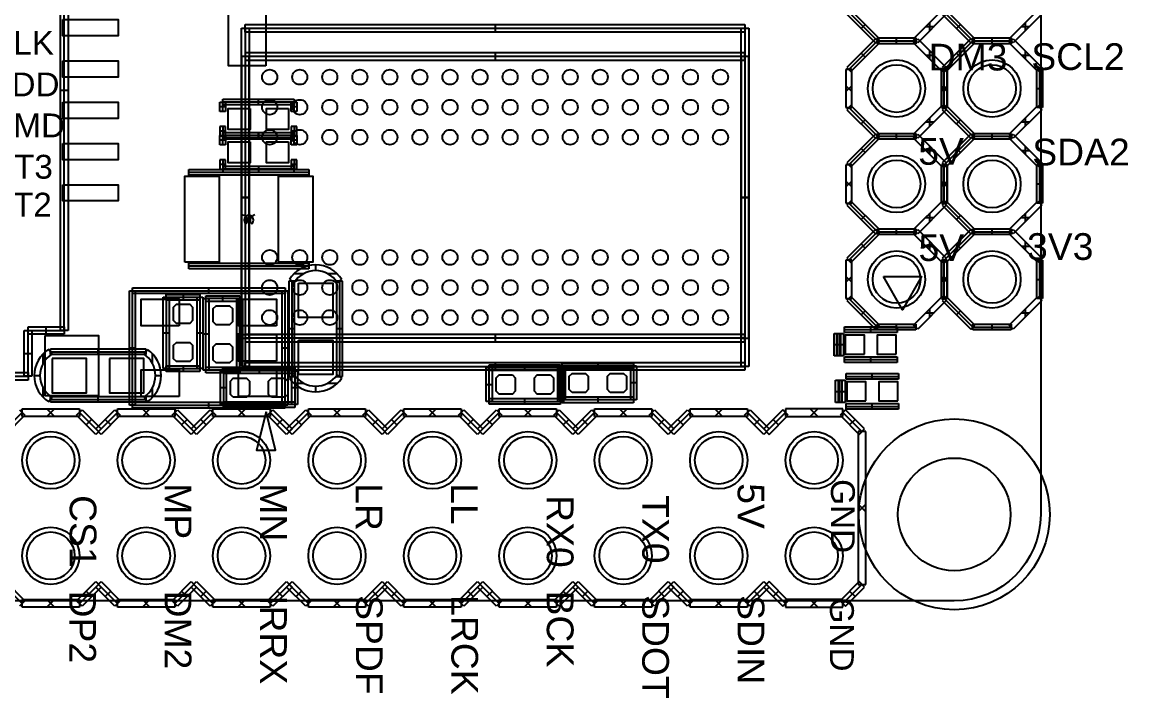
# Model space of a CAD drawing. Header units: millimetres. Extents: x -2.4 to 42.3, y -2.6 to 40.2.
# Drawn here: x 12.89 to 42.32, y -2.58 to 15.4 of the extents above; entities that cross this region are included whole.
import ezdxf

# ---------------------------------------------------------------- set-up
doc = ezdxf.new("R2010")
doc.units = ezdxf.units.MM
doc.header["$MEASUREMENT"] = 0
for name, color, linetype in [('BOT', 3, 'Continuous'), ('SILK-BOT', 6, 'Continuous'), ('SILK-TOP', 7, 'Continuous'), ('TOP', 255, 'Continuous')]:
    doc.layers.add(name, color=color, linetype=linetype)

msp = doc.modelspace()

# ---------------------------------------------------------------- linework, layer by layer
at = {"layer": 'BOT'}
for points in [[(17.425, 7.461), (17.349, 7.385), (16.994, 7.385), (16.917, 7.461), (16.917, 7.816), (16.994, 7.893), (17.349, 7.893), (17.425, 7.816), (17.425, 7.461)], [(17.976, 7.779), (18.052, 7.855), (18.407, 7.855), (18.484, 7.779), (18.484, 7.424), (18.407, 7.347), (18.052, 7.347), (17.976, 7.424), (17.976, 7.779)], [(35.307, 6.565), (35.307, 7.073), (34.799, 7.073), (34.799, 6.565), (35.307, 6.565)], [(36.157, 6.565), (36.157, 7.073), (35.649, 7.073), (35.649, 6.565), (36.157, 6.565)], [(17.425, 6.445), (17.349, 6.369), (16.994, 6.369), (16.917, 6.445), (16.917, 6.8), (16.994, 6.877), (17.349, 6.877), (17.425, 6.8), (17.425, 6.445)], [(17.976, 6.763), (18.052, 6.839), (18.407, 6.839), (18.484, 6.763), (18.484, 6.408), (18.407, 6.331), (18.052, 6.331), (17.976, 6.408), (17.976, 6.763)], [(13.691, 6.452), (13.691, 5.537), (14.605, 5.537), (14.605, 6.452), (13.691, 6.452)], [(15.215, 6.452), (15.215, 5.537), (16.129, 5.537), (16.129, 6.452), (15.215, 6.452)], [(18.51, 5.419), (18.434, 5.495), (18.434, 5.85), (18.51, 5.927), (18.865, 5.927), (18.942, 5.85), (18.942, 5.495), (18.865, 5.419), (18.51, 5.419)], [(19.526, 5.419), (19.45, 5.495), (19.45, 5.85), (19.526, 5.927), (19.881, 5.927), (19.958, 5.85), (19.958, 5.495), (19.881, 5.419), (19.526, 5.419)], [(25.94, 6.011), (26.016, 5.935), (26.016, 5.58), (25.94, 5.503), (25.585, 5.503), (25.508, 5.58), (25.508, 5.935), (25.585, 6.011), (25.94, 6.011)], [(26.956, 6.011), (27.032, 5.935), (27.032, 5.58), (26.956, 5.503), (26.601, 5.503), (26.524, 5.58), (26.524, 5.935), (26.601, 6.011), (26.956, 6.011)], [(27.527, 5.546), (27.451, 5.622), (27.451, 5.977), (27.527, 6.054), (27.882, 6.054), (27.959, 5.977), (27.959, 5.622), (27.882, 5.546), (27.527, 5.546)], [(28.543, 5.546), (28.467, 5.622), (28.467, 5.977), (28.543, 6.054), (28.898, 6.054), (28.975, 5.977), (28.975, 5.622), (28.898, 5.546), (28.543, 5.546)], [(35.348, 5.32), (35.348, 5.828), (34.84, 5.828), (34.84, 5.32), (35.348, 5.32)], [(36.197, 5.32), (36.197, 5.828), (35.689, 5.828), (35.689, 5.32), (36.197, 5.32)]]:
    msp.add_lwpolyline(points, dxfattribs=at)
for centre, radius in [((19.478, 13.939), 0.2), ((20.278, 13.939), 0.2), ((21.078, 13.939), 0.2), ((21.878, 13.939), 0.2), ((22.678, 13.939), 0.2), ((23.478, 13.939), 0.2), ((24.278, 13.939), 0.2), ((25.078, 13.939), 0.2), ((25.878, 13.939), 0.2), ((26.678, 13.939), 0.2), ((27.478, 13.939), 0.2), ((28.278, 13.939), 0.2), ((29.078, 13.939), 0.2), ((29.878, 13.939), 0.2), ((30.678, 13.939), 0.2), ((31.478, 13.939), 0.2), ((36.165, 13.635), 0.762), ((38.705, 13.635), 0.762), ((19.478, 13.139), 0.2), ((20.278, 13.139), 0.2), ((21.078, 13.139), 0.2), ((21.878, 13.139), 0.2), ((22.678, 13.139), 0.2), ((23.478, 13.139), 0.2), ((24.278, 13.139), 0.2), ((25.078, 13.139), 0.2), ((25.878, 13.139), 0.2), ((26.678, 13.139), 0.2), ((27.478, 13.139), 0.2), ((28.278, 13.139), 0.2), ((29.078, 13.139), 0.2), ((29.878, 13.139), 0.2), ((30.678, 13.139), 0.2), ((31.478, 13.139), 0.2), ((19.478, 12.339), 0.2), ((20.278, 12.339), 0.2), ((21.078, 12.339), 0.2), ((21.878, 12.339), 0.2), ((22.678, 12.339), 0.2), ((23.478, 12.339), 0.2), ((24.278, 12.339), 0.2), ((25.078, 12.339), 0.2), ((25.878, 12.339), 0.2), ((26.678, 12.339), 0.2), ((27.478, 12.339), 0.2), ((28.278, 12.339), 0.2), ((29.078, 12.339), 0.2), ((29.878, 12.339), 0.2), ((30.678, 12.339), 0.2), ((31.478, 12.339), 0.2), ((36.165, 11.095), 0.762), ((38.705, 11.095), 0.762), ((19.478, 9.139), 0.2), ((20.278, 9.139), 0.2), ((21.078, 9.139), 0.2), ((21.878, 9.139), 0.2), ((22.678, 9.139), 0.2), ((23.478, 9.139), 0.2), ((24.278, 9.139), 0.2), ((25.078, 9.139), 0.2), ((25.878, 9.139), 0.2), ((26.678, 9.139), 0.2), ((27.478, 9.139), 0.2), ((28.278, 9.139), 0.2), ((29.078, 9.139), 0.2), ((29.878, 9.139), 0.2), ((30.678, 9.139), 0.2), ((31.478, 9.139), 0.2), ((36.165, 8.555), 0.762), ((38.705, 8.555), 0.762), ((19.478, 8.339), 0.2), ((20.278, 8.339), 0.2), ((21.078, 8.339), 0.2), ((21.878, 8.339), 0.2), ((22.678, 8.339), 0.2), ((23.478, 8.339), 0.2), ((24.278, 8.339), 0.2), ((25.078, 8.339), 0.2), ((25.878, 8.339), 0.2), ((26.678, 8.339), 0.2), ((27.478, 8.339), 0.2), ((28.278, 8.339), 0.2), ((29.078, 8.339), 0.2), ((29.878, 8.339), 0.2), ((30.678, 8.339), 0.2), ((31.478, 8.339), 0.2), ((19.478, 7.539), 0.2), ((20.278, 7.539), 0.2), ((21.078, 7.539), 0.2), ((21.878, 7.539), 0.2), ((22.678, 7.539), 0.2), ((23.478, 7.539), 0.2), ((24.278, 7.539), 0.2), ((25.078, 7.539), 0.2), ((25.878, 7.539), 0.2), ((26.678, 7.539), 0.2), ((27.478, 7.539), 0.2), ((28.278, 7.539), 0.2), ((29.078, 7.539), 0.2), ((29.878, 7.539), 0.2), ((30.678, 7.539), 0.2), ((31.478, 7.539), 0.2), ((37.7, 2.3), 2.54), ((13.65, 3.74), 0.762), ((16.19, 3.74), 0.762), ((18.73, 3.74), 0.762), ((21.27, 3.74), 0.762), ((23.81, 3.74), 0.762), ((26.35, 3.74), 0.762), ((28.89, 3.74), 0.762), ((31.43, 3.74), 0.762), ((33.97, 3.74), 0.762), ((37.7, 2.3), 1.5), ((13.65, 1.2), 0.762), ((16.19, 1.2), 0.762), ((18.73, 1.2), 0.762), ((21.27, 1.2), 0.762), ((23.81, 1.2), 0.762), ((26.35, 1.2), 0.762), ((28.89, 1.2), 0.762), ((31.43, 1.2), 0.762), ((33.97, 1.2), 0.762)]:
    msp.add_circle(centre, radius, dxfattribs=at)
at = {"layer": 'SILK-BOT'}
for p, q in [((18.828, 15.339), (32.128, 15.339)), ((18.828, 15.139), (18.828, 15.339)), ((25.478, 15.339), (25.478, 15.139)), ((32.128, 15.339), (32.128, 15.139)), ((18.728, 6.239), (18.728, 15.239)), ((18.728, 15.239), (18.928, 15.239)), ((18.828, 15.239), (32.128, 15.239)), ((18.828, 15.239), (18.828, 6.239)), ((32.128, 15.139), (18.828, 15.139)), ((18.928, 15.239), (18.928, 6.239)), ((32.028, 15.239), (32.228, 15.239)), ((32.028, 6.239), (32.028, 15.239)), ((32.128, 15.239), (32.128, 6.239)), ((32.228, 15.239), (32.228, 6.239)), ((18.728, 14.489), (18.728, 6.989)), ((18.928, 14.489), (18.728, 14.489)), ((32.128, 14.589), (18.828, 14.589)), ((18.828, 14.589), (18.828, 14.389)), ((32.128, 14.489), (18.828, 14.489)), ((18.828, 14.489), (18.828, 6.989)), ((18.928, 6.989), (18.928, 14.489)), ((25.478, 14.589), (25.478, 14.389)), ((32.028, 14.489), (32.028, 6.989)), ((32.228, 14.489), (32.028, 14.489)), ((32.128, 14.389), (32.128, 14.589)), ((32.128, 14.489), (32.128, 6.989)), ((32.228, 6.989), (32.228, 14.489)), ((18.828, 14.389), (32.128, 14.389)), ((18.728, 10.739), (18.928, 10.739)), ((18.928, 10.739), (18.728, 10.739)), ((32.028, 10.739), (32.228, 10.739)), ((32.228, 10.739), (32.028, 10.739)), ((16.645, 6.181), (16.645, 8.081)), ((16.645, 8.081), (16.798, 8.081)), ((16.721, 8.157), (17.621, 8.157)), ((16.721, 8.005), (16.721, 8.157)), ((16.721, 8.081), (17.621, 8.081)), ((16.721, 8.081), (16.721, 6.181)), ((17.621, 8.005), (16.721, 8.005)), ((16.798, 8.081), (16.798, 6.181)), ((17.171, 8.157), (17.171, 8.005)), ((17.545, 8.081), (17.698, 8.081)), ((17.545, 6.181), (17.545, 8.081)), ((17.621, 8.157), (17.621, 8.005)), ((17.621, 8.081), (17.621, 6.181)), ((17.698, 8.081), (17.698, 6.181)), ((17.703, 6.143), (17.703, 8.043)), ((17.703, 8.043), (17.856, 8.043)), ((17.78, 8.119), (18.68, 8.119)), ((17.78, 7.967), (17.78, 8.119)), ((17.78, 6.143), (17.78, 8.043)), ((18.68, 8.043), (17.78, 8.043)), ((18.68, 7.967), (17.78, 7.967)), ((17.856, 8.043), (17.856, 6.143)), ((18.23, 7.967), (18.23, 8.119)), ((18.603, 8.043), (18.756, 8.043)), ((18.603, 6.143), (18.603, 8.043)), ((18.68, 8.119), (18.68, 7.967)), ((18.68, 6.143), (18.68, 8.043)), ((18.756, 8.043), (18.756, 6.143)), ((16.645, 7.131), (16.798, 7.131)), ((17.545, 7.131), (17.698, 7.131)), ((17.856, 7.093), (17.703, 7.093)), ((18.756, 7.093), (18.603, 7.093)), ((18.828, 7.089), (18.828, 6.889)), ((32.128, 7.089), (18.828, 7.089)), ((25.478, 7.089), (25.478, 6.889)), ((32.128, 6.889), (32.128, 7.089)), ((34.502, 7.119), (34.655, 7.119)), ((34.502, 6.519), (34.502, 7.119)), ((34.578, 6.519), (34.578, 7.119)), ((34.602, 7.119), (34.754, 7.119)), ((34.602, 6.519), (34.602, 7.119)), ((34.655, 7.119), (34.655, 6.519)), ((34.678, 6.519), (34.678, 7.119)), ((34.754, 7.119), (34.754, 6.519)), ((34.778, 7.295), (36.178, 7.295)), ((34.778, 7.142), (34.778, 7.295)), ((34.778, 7.219), (36.178, 7.219)), ((36.178, 7.142), (34.778, 7.142)), ((35.478, 7.142), (35.478, 7.295)), ((36.178, 7.295), (36.178, 7.142)), ((18.728, 6.989), (18.928, 6.989)), ((32.128, 6.989), (18.828, 6.989)), ((18.828, 6.889), (32.128, 6.889)), ((32.028, 6.989), (32.228, 6.989)), ((34.502, 6.819), (34.655, 6.819)), ((34.602, 6.819), (34.754, 6.819)), ((13.444, 6.318), (13.444, 6.57)), ((13.6, 6.694), (13.68, 6.564)), ((13.64, 6.706), (16.18, 6.706)), ((13.64, 6.553), (13.64, 6.706)), ((13.64, 6.629), (16.18, 6.629)), ((16.18, 6.553), (13.64, 6.553)), ((14.91, 6.553), (14.91, 6.706)), ((16.136, 6.567), (16.223, 6.692)), ((16.18, 6.706), (16.18, 6.553)), ((16.361, 6.305), (16.361, 6.571)), ((34.655, 6.519), (34.502, 6.519)), ((34.754, 6.519), (34.602, 6.519)), ((34.778, 6.495), (36.178, 6.495)), ((34.778, 6.342), (34.778, 6.495)), ((35.478, 6.342), (35.478, 6.495)), ((36.178, 6.495), (36.178, 6.342)), ((16.721, 6.257), (17.621, 6.257)), ((16.721, 6.105), (16.721, 6.257)), ((17.171, 6.257), (17.171, 6.105)), ((17.621, 6.257), (17.621, 6.105)), ((17.78, 6.219), (18.68, 6.219)), ((17.78, 6.067), (17.78, 6.219)), ((18.23, 6.067), (18.23, 6.219)), ((18.246, 6.199), (20.146, 6.199)), ((18.246, 6.046), (18.246, 6.199)), ((18.68, 6.219), (18.68, 6.067)), ((18.928, 6.239), (18.728, 6.239)), ((18.828, 6.339), (32.128, 6.339)), ((18.828, 6.139), (18.828, 6.339)), ((18.828, 6.239), (32.128, 6.239)), ((19.196, 6.199), (19.196, 6.046)), ((20.146, 6.199), (20.146, 6.046)), ((25.244, 5.307), (25.244, 6.207)), ((25.244, 6.207), (25.396, 6.207)), ((25.32, 6.284), (27.22, 6.284)), ((25.32, 6.131), (25.32, 6.284)), ((25.32, 5.307), (25.32, 6.207)), ((25.32, 6.207), (27.22, 6.207)), ((25.396, 6.207), (25.396, 5.307)), ((25.478, 6.339), (25.478, 6.139)), ((26.27, 6.131), (26.27, 6.284)), ((27.144, 6.207), (27.296, 6.207)), ((27.144, 5.307), (27.144, 6.207)), ((27.187, 5.349), (27.187, 6.25)), ((27.187, 6.25), (27.339, 6.25)), ((27.22, 6.284), (27.22, 6.131)), ((27.22, 5.307), (27.22, 6.207)), ((27.263, 6.326), (29.163, 6.326)), ((27.263, 6.173), (27.263, 6.326)), ((27.263, 6.25), (27.263, 5.349)), ((29.163, 6.25), (27.263, 6.25)), ((27.296, 6.207), (27.296, 5.307)), ((27.339, 6.25), (27.339, 5.349)), ((28.213, 6.326), (28.213, 6.173)), ((29.087, 6.25), (29.239, 6.25)), ((29.087, 5.349), (29.087, 6.25)), ((29.163, 6.326), (29.163, 6.173)), ((29.163, 6.25), (29.163, 5.349)), ((29.239, 6.25), (29.239, 5.349)), ((32.228, 6.239), (32.028, 6.239)), ((32.128, 6.339), (32.128, 6.139)), ((34.778, 6.419), (36.178, 6.419)), ((36.178, 6.342), (34.778, 6.342)), ((13.208, 5.994), (13.361, 5.994)), ((16.434, 5.994), (16.587, 5.994)), ((16.798, 6.181), (16.645, 6.181)), ((16.721, 6.181), (17.621, 6.181)), ((17.621, 6.105), (16.721, 6.105)), ((17.698, 6.181), (17.545, 6.181)), ((17.856, 6.143), (17.703, 6.143)), ((18.68, 6.143), (17.78, 6.143)), ((18.68, 6.067), (17.78, 6.067)), ((18.17, 5.222), (18.17, 6.123)), ((18.17, 6.123), (18.322, 6.123)), ((18.246, 6.123), (18.246, 5.222)), ((20.146, 6.123), (18.246, 6.123)), ((20.146, 6.046), (18.246, 6.046)), ((18.322, 6.123), (18.322, 5.222)), ((18.756, 6.143), (18.603, 6.143)), ((32.128, 6.139), (18.828, 6.139)), ((20.07, 6.123), (20.222, 6.123)), ((20.07, 5.222), (20.07, 6.123)), ((20.146, 6.123), (20.146, 5.222)), ((20.222, 6.123), (20.222, 5.222)), ((27.22, 6.131), (25.32, 6.131)), ((29.163, 6.173), (27.263, 6.173)), ((34.819, 6.05), (36.219, 6.05)), ((34.819, 5.898), (34.819, 6.05)), ((34.819, 5.974), (36.219, 5.974)), ((36.219, 5.898), (34.819, 5.898)), ((35.519, 5.898), (35.519, 6.05)), ((36.219, 6.05), (36.219, 5.898)), ((13.444, 5.419), (13.444, 5.671)), ((16.361, 5.418), (16.361, 5.684)), ((18.322, 5.673), (18.17, 5.673)), ((20.222, 5.673), (20.07, 5.673)), ((25.244, 5.757), (25.396, 5.757)), ((27.144, 5.757), (27.296, 5.757)), ((27.339, 5.8), (27.187, 5.8)), ((29.239, 5.8), (29.087, 5.8)), ((34.543, 5.874), (34.695, 5.874)), ((34.543, 5.274), (34.543, 5.874)), ((34.619, 5.274), (34.619, 5.874)), ((34.642, 5.874), (34.795, 5.874)), ((34.642, 5.274), (34.642, 5.874)), ((34.695, 5.874), (34.695, 5.274)), ((34.718, 5.274), (34.718, 5.874)), ((34.795, 5.874), (34.795, 5.274)), ((13.68, 5.424), (13.6, 5.294)), ((13.64, 5.436), (16.18, 5.436)), ((13.64, 5.283), (13.64, 5.436)), ((13.64, 5.359), (16.18, 5.359)), ((14.91, 5.283), (14.91, 5.436)), ((16.223, 5.297), (16.136, 5.422)), ((16.18, 5.436), (16.18, 5.283)), ((18.246, 5.299), (20.146, 5.299)), ((18.246, 5.146), (18.246, 5.299)), ((19.196, 5.299), (19.196, 5.146)), ((20.146, 5.299), (20.146, 5.146)), ((25.396, 5.307), (25.244, 5.307)), ((25.32, 5.384), (27.22, 5.384)), ((25.32, 5.231), (25.32, 5.384)), ((25.32, 5.307), (27.22, 5.307)), ((26.27, 5.231), (26.27, 5.384)), ((27.296, 5.307), (27.144, 5.307)), ((27.339, 5.349), (27.187, 5.349)), ((27.22, 5.384), (27.22, 5.231)), ((27.263, 5.426), (29.163, 5.426)), ((27.263, 5.273), (27.263, 5.426)), ((29.163, 5.349), (27.263, 5.349)), ((28.213, 5.426), (28.213, 5.273)), ((29.239, 5.349), (29.087, 5.349)), ((29.163, 5.426), (29.163, 5.273)), ((34.543, 5.574), (34.695, 5.574)), ((34.642, 5.574), (34.795, 5.574)), ((16.18, 5.283), (13.64, 5.283)), ((18.322, 5.222), (18.17, 5.222)), ((20.146, 5.222), (18.246, 5.222)), ((20.146, 5.146), (18.246, 5.146)), ((20.222, 5.222), (20.07, 5.222)), ((27.22, 5.231), (25.32, 5.231)), ((29.163, 5.273), (27.263, 5.273)), ((34.695, 5.274), (34.543, 5.274)), ((34.795, 5.274), (34.642, 5.274)), ((34.819, 5.25), (36.219, 5.25)), ((34.819, 5.098), (34.819, 5.25)), ((34.819, 5.174), (36.219, 5.174)), ((36.219, 5.098), (34.819, 5.098)), ((35.519, 5.098), (35.519, 5.25)), ((36.219, 5.25), (36.219, 5.098))]:
    msp.add_line(p, q, dxfattribs=at)
msp.add_lwpolyline([(19.378, 14.239), (18.378, 14.239), (18.378, 15.739), (19.378, 15.739), (19.378, 14.239)], dxfattribs=at)
for centre, radius, start, end in [((14.029, 5.994), 0.821, 121.5169, 238.4831), ((14.029, 5.994), 0.669, 121.5169, 238.4831), ((15.736, 5.994), 0.699, 304.9764, 55.0236), ((15.736, 5.994), 0.851, 304.9764, 55.0236)]:
    msp.add_arc(centre, radius, start, end, dxfattribs=at)
at = {"layer": 'SILK-TOP'}
for p, q in [((13.91, 7.194), (13.91, 19.994)), ((14.01, 7.194), (14.01, 19.994)), ((14.11, 19.994), (14.11, 7.194)), ((34.841, 15.613), (35.603, 14.851)), ((35.657, 14.905), (34.895, 15.667)), ((35.71, 14.959), (34.948, 15.721)), ((36.619, 14.959), (37.381, 15.721)), ((37.488, 15.613), (36.726, 14.851)), ((37.381, 15.613), (38.143, 14.851)), ((38.197, 14.905), (37.435, 15.667)), ((38.25, 14.959), (37.488, 15.721)), ((39.159, 14.959), (39.921, 15.721)), ((40.028, 15.613), (39.266, 14.851)), ((35.222, 15.232), (35.329, 15.34)), ((37.054, 15.178), (37.054, 15.394)), ((37.762, 15.232), (37.869, 15.34)), ((39.594, 15.178), (39.594, 15.394)), ((36.946, 15.286), (37.161, 15.286)), ((39.486, 15.286), (39.701, 15.286)), ((35.603, 14.959), (34.841, 14.197)), ((34.895, 14.143), (35.657, 14.905)), ((34.948, 14.089), (35.71, 14.851)), ((35.603, 14.851), (35.71, 14.959)), ((35.71, 14.851), (35.603, 14.959)), ((35.657, 14.981), (36.673, 14.981)), ((35.657, 14.829), (35.657, 14.981)), ((35.657, 14.981), (36.673, 14.981)), ((35.657, 14.829), (35.657, 14.981)), ((35.657, 14.905), (36.673, 14.905)), ((35.657, 14.905), (36.673, 14.905)), ((36.673, 14.829), (35.657, 14.829)), ((36.673, 14.829), (35.657, 14.829)), ((36.165, 14.829), (36.165, 14.981)), ((36.165, 14.829), (36.165, 14.981)), ((36.726, 14.851), (36.619, 14.959)), ((36.619, 14.851), (36.726, 14.959)), ((37.381, 14.089), (36.619, 14.851)), ((36.673, 14.981), (36.673, 14.829)), ((36.673, 14.981), (36.673, 14.829)), ((36.726, 14.959), (37.488, 14.197)), ((38.143, 14.959), (37.381, 14.197)), ((37.435, 14.143), (38.197, 14.905)), ((37.488, 14.089), (38.25, 14.851)), ((38.25, 14.851), (38.143, 14.959)), ((38.143, 14.851), (38.25, 14.959)), ((38.197, 14.981), (39.213, 14.981)), ((38.197, 14.829), (38.197, 14.981)), ((38.197, 14.981), (39.213, 14.981)), ((38.197, 14.829), (38.197, 14.981)), ((38.197, 14.905), (39.213, 14.905)), ((38.197, 14.905), (39.213, 14.905)), ((39.213, 14.829), (38.197, 14.829)), ((39.213, 14.829), (38.197, 14.829)), ((38.705, 14.829), (38.705, 14.981)), ((38.705, 14.829), (38.705, 14.981)), ((39.159, 14.851), (39.266, 14.959)), ((39.266, 14.851), (39.159, 14.959)), ((39.921, 14.089), (39.159, 14.851)), ((39.213, 14.981), (39.213, 14.829)), ((39.213, 14.981), (39.213, 14.829)), ((39.266, 14.959), (40.028, 14.197)), ((35.329, 14.47), (35.222, 14.578)), ((36.946, 14.524), (37.161, 14.524)), ((37.054, 14.416), (37.054, 14.632)), ((37.869, 14.47), (37.762, 14.578)), ((39.486, 14.524), (39.701, 14.524)), ((39.594, 14.416), (39.594, 14.632)), ((34.818, 14.143), (34.818, 13.127)), ((34.971, 14.143), (34.818, 14.143)), ((34.841, 14.197), (34.948, 14.089)), ((34.971, 13.127), (34.971, 14.143)), ((37.358, 14.143), (37.511, 14.143)), ((37.358, 13.127), (37.358, 14.143)), ((37.358, 14.143), (37.358, 13.127)), ((37.511, 14.143), (37.358, 14.143)), ((37.488, 14.197), (37.381, 14.089)), ((37.381, 14.197), (37.488, 14.089)), ((37.435, 13.127), (37.435, 14.143)), ((37.511, 14.143), (37.511, 13.127)), ((37.511, 13.127), (37.511, 14.143)), ((39.898, 14.143), (40.051, 14.143)), ((39.898, 13.127), (39.898, 14.143)), ((40.028, 14.197), (39.921, 14.089)), ((39.975, 13.127), (39.975, 14.143)), ((40.051, 14.143), (40.051, 13.127)), ((13.91, 13.594), (14.11, 13.594)), ((34.818, 13.559), (34.971, 13.711)), ((34.971, 13.559), (34.818, 13.711)), ((37.358, 13.559), (37.511, 13.711)), ((37.511, 13.559), (37.358, 13.711)), ((37.358, 13.635), (37.511, 13.635)), ((39.898, 13.635), (40.051, 13.635)), ((18.151, 13.027), (18.151, 13.277)), ((18.151, 13.277), (18.303, 13.277)), ((18.227, 13.353), (20.127, 13.353)), ((18.227, 13.201), (18.227, 13.353)), ((18.227, 13.027), (18.227, 13.277)), ((20.127, 13.277), (18.227, 13.277)), ((18.303, 13.277), (18.303, 13.027)), ((19.177, 13.201), (19.177, 13.353)), ((20.051, 13.277), (20.203, 13.277)), ((20.051, 13.027), (20.051, 13.277)), ((20.127, 13.353), (20.127, 13.201)), ((20.127, 13.027), (20.127, 13.277)), ((20.203, 13.277), (20.203, 13.027)), ((18.303, 13.152), (18.151, 13.152)), ((18.303, 13.027), (18.151, 13.027)), ((20.127, 13.201), (18.227, 13.201)), ((20.203, 13.152), (20.051, 13.152)), ((20.203, 13.027), (20.051, 13.027)), ((34.818, 13.127), (34.971, 13.127)), ((34.948, 13.181), (34.841, 13.073)), ((34.841, 13.073), (35.603, 12.311)), ((35.657, 12.365), (34.895, 13.127)), ((35.71, 12.419), (34.948, 13.181)), ((36.619, 12.419), (37.381, 13.181)), ((37.488, 13.073), (36.726, 12.311)), ((37.511, 13.127), (37.358, 13.127)), ((37.358, 13.127), (37.511, 13.127)), ((37.381, 13.181), (37.488, 13.073)), ((37.488, 13.181), (37.381, 13.073)), ((37.381, 13.073), (38.143, 12.311)), ((38.197, 12.365), (37.435, 13.127)), ((38.25, 12.419), (37.488, 13.181)), ((39.159, 12.419), (39.921, 13.181)), ((40.028, 13.073), (39.266, 12.311)), ((40.051, 13.127), (39.898, 13.127)), ((39.921, 13.181), (40.028, 13.073)), ((35.222, 12.692), (35.329, 12.8)), ((36.946, 12.746), (37.161, 12.746)), ((37.054, 12.638), (37.054, 12.854)), ((37.762, 12.692), (37.869, 12.8)), ((39.486, 12.746), (39.701, 12.746)), ((39.594, 12.638), (39.594, 12.854)), ((18.151, 12.627), (18.151, 12.377)), ((18.303, 12.627), (18.151, 12.627)), ((18.303, 12.502), (18.151, 12.502)), ((18.151, 12.138), (18.151, 12.388)), ((18.151, 12.388), (18.303, 12.388)), ((18.151, 12.377), (18.303, 12.377)), ((18.227, 12.627), (18.227, 12.377)), ((18.227, 12.464), (20.127, 12.464)), ((18.227, 12.312), (18.227, 12.464)), ((18.227, 12.453), (18.227, 12.301)), ((20.127, 12.453), (18.227, 12.453)), ((18.227, 12.138), (18.227, 12.388)), ((20.127, 12.388), (18.227, 12.388)), ((20.127, 12.377), (18.227, 12.377)), ((18.303, 12.377), (18.303, 12.627)), ((18.303, 12.388), (18.303, 12.138)), ((19.177, 12.312), (19.177, 12.464)), ((19.177, 12.453), (19.177, 12.301)), ((20.051, 12.627), (20.051, 12.377)), ((20.203, 12.627), (20.051, 12.627)), ((20.203, 12.502), (20.051, 12.502)), ((20.051, 12.388), (20.203, 12.388)), ((20.051, 12.138), (20.051, 12.388)), ((20.051, 12.377), (20.203, 12.377)), ((20.127, 12.627), (20.127, 12.377)), ((20.127, 12.464), (20.127, 12.312)), ((20.127, 12.301), (20.127, 12.453)), ((20.127, 12.138), (20.127, 12.388)), ((20.203, 12.377), (20.203, 12.627)), ((20.203, 12.388), (20.203, 12.138)), ((35.603, 12.419), (34.841, 11.657)), ((34.895, 11.603), (35.657, 12.365)), ((35.71, 12.311), (35.603, 12.419)), ((35.603, 12.311), (35.71, 12.419)), ((35.657, 12.441), (36.673, 12.441)), ((35.657, 12.289), (35.657, 12.441)), ((35.657, 12.441), (36.673, 12.441)), ((35.657, 12.289), (35.657, 12.441)), ((35.657, 12.365), (36.673, 12.365)), ((35.657, 12.365), (36.673, 12.365)), ((36.165, 12.289), (36.165, 12.441)), ((36.165, 12.289), (36.165, 12.441)), ((36.619, 12.311), (36.726, 12.419)), ((36.726, 12.311), (36.619, 12.419)), ((36.673, 12.441), (36.673, 12.289)), ((36.673, 12.441), (36.673, 12.289)), ((36.726, 12.419), (37.488, 11.657)), ((38.143, 12.419), (37.381, 11.657)), ((37.435, 11.603), (38.197, 12.365)), ((38.25, 12.311), (38.143, 12.419)), ((38.143, 12.311), (38.25, 12.419)), ((38.197, 12.441), (39.213, 12.441)), ((38.197, 12.289), (38.197, 12.441)), ((38.197, 12.441), (39.213, 12.441)), ((38.197, 12.289), (38.197, 12.441)), ((38.197, 12.365), (39.213, 12.365)), ((38.197, 12.365), (39.213, 12.365)), ((38.705, 12.289), (38.705, 12.441)), ((38.705, 12.289), (38.705, 12.441)), ((39.159, 12.311), (39.266, 12.419)), ((39.266, 12.311), (39.159, 12.419)), ((39.213, 12.441), (39.213, 12.289)), ((39.213, 12.441), (39.213, 12.289)), ((39.266, 12.419), (40.028, 11.657)), ((18.303, 12.263), (18.151, 12.263)), ((18.303, 12.138), (18.151, 12.138)), ((20.127, 12.312), (18.227, 12.312)), ((18.227, 12.301), (20.127, 12.301)), ((20.203, 12.263), (20.051, 12.263)), ((20.203, 12.138), (20.051, 12.138)), ((34.948, 11.549), (35.71, 12.311)), ((36.673, 12.289), (35.657, 12.289)), ((36.673, 12.289), (35.657, 12.289)), ((37.381, 11.549), (36.619, 12.311)), ((37.054, 11.876), (37.054, 12.092)), ((37.488, 11.549), (38.25, 12.311)), ((39.213, 12.289), (38.197, 12.289)), ((39.213, 12.289), (38.197, 12.289)), ((39.921, 11.549), (39.159, 12.311)), ((39.594, 11.876), (39.594, 12.092)), ((35.329, 11.93), (35.222, 12.038)), ((36.946, 11.984), (37.161, 11.984)), ((37.869, 11.93), (37.762, 12.038)), ((39.486, 11.984), (39.701, 11.984)), ((17.327, 11.48), (20.519, 11.48)), ((17.327, 11.33), (17.327, 11.48)), ((18.151, 11.738), (18.151, 11.488)), ((18.303, 11.738), (18.151, 11.738)), ((18.303, 11.613), (18.151, 11.613)), ((18.151, 11.488), (18.303, 11.488)), ((18.227, 11.738), (18.227, 11.488)), ((18.227, 11.564), (18.227, 11.412)), ((20.127, 11.564), (18.227, 11.564)), ((20.127, 11.488), (18.227, 11.488)), ((18.303, 11.488), (18.303, 11.738)), ((18.923, 11.33), (18.923, 11.48)), ((19.177, 11.564), (19.177, 11.412)), ((20.051, 11.738), (20.051, 11.488)), ((20.203, 11.738), (20.051, 11.738)), ((20.203, 11.613), (20.051, 11.613)), ((20.051, 11.488), (20.203, 11.488)), ((20.127, 11.738), (20.127, 11.488)), ((20.127, 11.412), (20.127, 11.564)), ((20.203, 11.488), (20.203, 11.738)), ((20.519, 11.48), (20.519, 11.33)), ((34.818, 11.603), (34.818, 10.587)), ((34.971, 11.603), (34.818, 11.603)), ((34.841, 11.657), (34.948, 11.549)), ((34.971, 10.587), (34.971, 11.603)), ((37.358, 11.603), (37.511, 11.603)), ((37.358, 10.587), (37.358, 11.603)), ((37.358, 11.603), (37.358, 10.587)), ((37.511, 11.603), (37.358, 11.603)), ((37.488, 11.657), (37.381, 11.549)), ((37.381, 11.657), (37.488, 11.549)), ((37.435, 10.587), (37.435, 11.603)), ((37.511, 11.603), (37.511, 10.587)), ((37.511, 10.587), (37.511, 11.603)), ((39.898, 11.603), (40.051, 11.603)), ((39.898, 10.587), (39.898, 11.603)), ((40.028, 11.657), (39.921, 11.549)), ((39.975, 10.587), (39.975, 11.603)), ((40.051, 11.603), (40.051, 10.587)), ((17.327, 11.405), (20.519, 11.405)), ((20.519, 11.33), (17.327, 11.33)), ((18.227, 11.412), (20.127, 11.412)), ((34.818, 11.019), (34.971, 11.171)), ((34.971, 11.019), (34.818, 11.171)), ((37.358, 11.019), (37.511, 11.171)), ((37.511, 11.019), (37.358, 11.171)), ((37.358, 11.095), (37.511, 11.095)), ((39.898, 11.095), (40.051, 11.095)), ((34.948, 10.641), (34.841, 10.533)), ((35.71, 9.879), (34.948, 10.641)), ((36.619, 9.879), (37.381, 10.641)), ((37.381, 10.641), (37.488, 10.533)), ((37.488, 10.641), (37.381, 10.533)), ((38.25, 9.879), (37.488, 10.641)), ((39.159, 9.879), (39.921, 10.641)), ((39.921, 10.641), (40.028, 10.533)), ((34.818, 10.587), (34.971, 10.587)), ((34.841, 10.533), (35.603, 9.771)), ((35.657, 9.825), (34.895, 10.587)), ((37.488, 10.533), (36.726, 9.771)), ((37.054, 10.098), (37.054, 10.314)), ((37.511, 10.587), (37.358, 10.587)), ((37.358, 10.587), (37.511, 10.587)), ((37.381, 10.533), (38.143, 9.771)), ((38.197, 9.825), (37.435, 10.587)), ((40.028, 10.533), (39.266, 9.771)), ((39.594, 10.098), (39.594, 10.314)), ((40.051, 10.587), (39.898, 10.587)), ((35.222, 10.152), (35.329, 10.26)), ((36.946, 10.206), (37.161, 10.206)), ((37.762, 10.152), (37.869, 10.26)), ((39.486, 10.206), (39.701, 10.206)), ((35.603, 9.879), (34.841, 9.117)), ((34.895, 9.063), (35.657, 9.825)), ((34.948, 9.009), (35.71, 9.771)), ((35.603, 9.771), (35.71, 9.879)), ((35.71, 9.771), (35.603, 9.879)), ((35.657, 9.901), (36.673, 9.901)), ((35.657, 9.749), (35.657, 9.901)), ((35.657, 9.901), (36.673, 9.901)), ((35.657, 9.749), (35.657, 9.901)), ((35.657, 9.825), (36.673, 9.825)), ((35.657, 9.825), (36.673, 9.825)), ((36.673, 9.749), (35.657, 9.749)), ((36.673, 9.749), (35.657, 9.749)), ((36.165, 9.749), (36.165, 9.901)), ((36.165, 9.749), (36.165, 9.901)), ((36.726, 9.771), (36.619, 9.879)), ((36.619, 9.771), (36.726, 9.879)), ((37.381, 9.009), (36.619, 9.771)), ((36.673, 9.901), (36.673, 9.749)), ((36.673, 9.901), (36.673, 9.749)), ((36.726, 9.879), (37.488, 9.117)), ((38.143, 9.879), (37.381, 9.117)), ((37.435, 9.063), (38.197, 9.825)), ((37.488, 9.009), (38.25, 9.771)), ((38.25, 9.771), (38.143, 9.879)), ((38.143, 9.771), (38.25, 9.879)), ((38.197, 9.901), (39.213, 9.901)), ((38.197, 9.749), (38.197, 9.901)), ((38.197, 9.901), (39.213, 9.901)), ((38.197, 9.749), (38.197, 9.901)), ((38.197, 9.825), (39.213, 9.825)), ((38.197, 9.825), (39.213, 9.825)), ((39.213, 9.749), (38.197, 9.749)), ((39.213, 9.749), (38.197, 9.749)), ((38.705, 9.749), (38.705, 9.901)), ((38.705, 9.749), (38.705, 9.901)), ((39.159, 9.771), (39.266, 9.879)), ((39.266, 9.771), (39.159, 9.879)), ((39.921, 9.009), (39.159, 9.771)), ((39.213, 9.901), (39.213, 9.749)), ((39.213, 9.901), (39.213, 9.749)), ((39.266, 9.879), (40.028, 9.117)), ((35.329, 9.39), (35.222, 9.498)), ((36.946, 9.444), (37.161, 9.444)), ((37.054, 9.336), (37.054, 9.552)), ((37.869, 9.39), (37.762, 9.498)), ((39.486, 9.444), (39.701, 9.444)), ((39.594, 9.336), (39.594, 9.552)), ((17.327, 8.99), (20.519, 8.99)), ((17.327, 8.84), (17.327, 8.99)), ((17.327, 8.915), (20.519, 8.915)), ((20.519, 8.84), (17.327, 8.84)), ((18.923, 8.84), (18.923, 8.99)), ((20.519, 8.99), (20.519, 8.84)), ((20.701, 8.941), (20.701, 8.788)), ((34.818, 9.063), (34.818, 8.047)), ((34.971, 9.063), (34.818, 9.063)), ((34.841, 9.117), (34.948, 9.009)), ((34.971, 8.047), (34.971, 9.063)), ((37.358, 9.063), (37.511, 9.063)), ((37.358, 8.047), (37.358, 9.063)), ((37.358, 9.063), (37.358, 8.047)), ((37.511, 9.063), (37.358, 9.063)), ((37.488, 9.117), (37.381, 9.009)), ((37.381, 9.117), (37.488, 9.009)), ((37.435, 8.047), (37.435, 9.063)), ((37.511, 9.063), (37.511, 8.047)), ((37.511, 8.047), (37.511, 9.063)), ((39.898, 9.063), (40.051, 9.063)), ((39.898, 8.047), (39.898, 9.063)), ((40.028, 9.117), (39.921, 9.009)), ((39.975, 8.047), (39.975, 9.063)), ((40.051, 9.063), (40.051, 8.047)), ((20.001, 8.549), (20.131, 8.469)), ((20.378, 8.705), (20.125, 8.705)), ((21.277, 8.705), (21.024, 8.705)), ((21.271, 8.469), (21.401, 8.549)), ((34.818, 8.479), (34.971, 8.631)), ((34.971, 8.479), (34.818, 8.631)), ((37.358, 8.479), (37.511, 8.631)), ((37.511, 8.479), (37.358, 8.631)), ((37.358, 8.555), (37.511, 8.555)), ((39.898, 8.555), (40.051, 8.555)), ((15.748, 5.207), (15.748, 8.255)), ((15.748, 8.255), (15.9, 8.255)), ((15.824, 8.331), (19.888, 8.331)), ((15.824, 8.179), (15.824, 8.331)), ((15.824, 5.207), (15.824, 8.255)), ((15.824, 8.255), (19.888, 8.255)), ((15.9, 8.255), (15.9, 5.207)), ((17.856, 8.179), (17.856, 8.331)), ((19.812, 8.255), (19.964, 8.255)), ((19.812, 5.207), (19.812, 8.255)), ((19.888, 8.331), (19.888, 8.179)), ((19.888, 5.207), (19.888, 8.255)), ((19.964, 8.255), (19.964, 5.207)), ((19.99, 8.509), (19.99, 5.969)), ((20.142, 8.509), (19.99, 8.509)), ((20.066, 8.509), (20.066, 5.969)), ((20.142, 5.969), (20.142, 8.509)), ((21.26, 8.509), (21.26, 5.969)), ((21.412, 8.509), (21.26, 8.509)), ((21.336, 8.509), (21.336, 5.969)), ((21.412, 5.969), (21.412, 8.509)), ((19.888, 8.179), (15.824, 8.179)), ((34.818, 8.047), (34.971, 8.047)), ((34.948, 8.101), (34.841, 7.993)), ((34.841, 7.993), (35.603, 7.231)), ((35.657, 7.285), (34.895, 8.047)), ((35.71, 7.339), (34.948, 8.101)), ((36.619, 7.339), (37.381, 8.101)), ((37.488, 7.993), (36.726, 7.231)), ((37.511, 8.047), (37.358, 8.047)), ((37.358, 8.047), (37.511, 8.047)), ((37.381, 8.101), (37.488, 7.993)), ((37.488, 8.101), (37.381, 7.993)), ((37.381, 7.993), (38.143, 7.231)), ((38.197, 7.285), (37.435, 8.047)), ((38.25, 7.339), (37.488, 8.101)), ((39.159, 7.339), (39.921, 8.101)), ((40.028, 7.993), (39.266, 7.231)), ((40.051, 8.047), (39.898, 8.047)), ((39.921, 8.101), (40.028, 7.993)), ((35.222, 7.612), (35.329, 7.72)), ((36.946, 7.666), (37.161, 7.666)), ((37.054, 7.558), (37.054, 7.774)), ((37.762, 7.612), (37.869, 7.72)), ((39.486, 7.666), (39.701, 7.666)), ((39.594, 7.558), (39.594, 7.774)), ((35.657, 7.361), (36.673, 7.361)), ((35.657, 7.209), (35.657, 7.361)), ((36.165, 7.209), (36.165, 7.361)), ((36.673, 7.361), (36.673, 7.209)), ((38.197, 7.361), (39.213, 7.361)), ((38.197, 7.209), (38.197, 7.361)), ((38.705, 7.209), (38.705, 7.361)), ((39.213, 7.361), (39.213, 7.209)), ((12.945, 7.194), (13.145, 7.194)), ((12.945, 5.975), (12.945, 7.194)), ((13.045, 7.294), (14.01, 7.294)), ((13.045, 7.094), (13.045, 7.294)), ((13.045, 7.194), (14.01, 7.194)), ((13.045, 5.975), (13.045, 7.194)), ((14.01, 7.094), (13.045, 7.094)), ((13.145, 7.194), (13.145, 5.975)), ((13.527, 7.094), (13.527, 7.294)), ((14.11, 7.194), (13.91, 7.194)), ((14.01, 7.294), (14.01, 7.094)), ((20.142, 7.239), (19.99, 7.239)), ((21.412, 7.239), (21.26, 7.239)), ((35.603, 7.231), (35.71, 7.339)), ((35.657, 7.285), (36.673, 7.285)), ((36.673, 7.209), (35.657, 7.209)), ((36.726, 7.231), (36.619, 7.339)), ((38.143, 7.231), (38.25, 7.339)), ((38.197, 7.285), (39.213, 7.285)), ((39.213, 7.209), (38.197, 7.209)), ((39.266, 7.231), (39.159, 7.339)), ((12.945, 6.585), (13.145, 6.585)), ((15.748, 6.731), (15.9, 6.731)), ((19.812, 6.731), (19.964, 6.731)), ((0.192, 6.075), (13.045, 6.075)), ((0.192, 5.975), (13.045, 5.975)), ((13.145, 5.975), (12.945, 5.975)), ((13.045, 6.075), (13.045, 5.875)), ((19.99, 5.969), (20.142, 5.969)), ((20.128, 6.013), (20.004, 5.925)), ((21.26, 5.969), (21.412, 5.969)), ((21.398, 5.925), (21.274, 6.013)), ((13.045, 5.875), (0.192, 5.875)), ((20.39, 5.787), (20.124, 5.787)), ((20.701, 5.714), (20.701, 5.562)), ((21.278, 5.787), (21.012, 5.787)), ((12.888, 5.01), (12.38, 4.502)), ((12.816, 5.082), (12.96, 4.938)), ((12.888, 5.112), (14.412, 5.112)), ((12.888, 4.908), (12.888, 5.112)), ((13.752, 5.112), (13.548, 4.908)), ((13.752, 4.908), (13.548, 5.112)), ((14.34, 4.938), (14.484, 5.082)), ((14.412, 5.112), (14.412, 4.908)), ((14.92, 4.502), (14.412, 5.01)), ((14.484, 5.082), (14.992, 4.574)), ((14.848, 4.574), (15.356, 5.082)), ((15.428, 5.01), (14.92, 4.502)), ((15.356, 5.082), (15.5, 4.938)), ((15.428, 5.112), (16.952, 5.112)), ((15.428, 4.908), (15.428, 5.112)), ((15.9, 5.207), (15.748, 5.207)), ((15.824, 5.283), (19.888, 5.283)), ((15.824, 5.131), (15.824, 5.283)), ((15.824, 5.207), (19.888, 5.207)), ((19.888, 5.131), (15.824, 5.131)), ((16.292, 5.112), (16.088, 4.908)), ((16.292, 4.908), (16.088, 5.112)), ((16.88, 4.938), (17.024, 5.082)), ((16.952, 5.112), (16.952, 4.908)), ((17.46, 4.502), (16.952, 5.01)), ((17.024, 5.082), (17.532, 4.574)), ((17.388, 4.574), (17.896, 5.082)), ((17.968, 5.01), (17.46, 4.502)), ((17.856, 5.131), (17.856, 5.283)), ((17.896, 5.082), (18.04, 4.938)), ((17.968, 5.112), (19.492, 5.112)), ((17.968, 4.908), (17.968, 5.112)), ((18.832, 5.112), (18.628, 4.908)), ((18.832, 4.908), (18.628, 5.112)), ((19.42, 4.938), (19.564, 5.082)), ((19.492, 5.112), (19.492, 4.908)), ((20, 4.502), (19.492, 5.01)), ((19.564, 5.082), (20.072, 4.574)), ((19.964, 5.207), (19.812, 5.207)), ((19.888, 5.283), (19.888, 5.131)), ((19.928, 4.574), (20.436, 5.082)), ((20.508, 5.01), (20, 4.502)), ((20.436, 5.082), (20.58, 4.938)), ((20.508, 5.112), (22.032, 5.112)), ((20.508, 4.908), (20.508, 5.112)), ((21.372, 5.112), (21.168, 4.908)), ((21.372, 4.908), (21.168, 5.112)), ((21.96, 4.938), (22.104, 5.082)), ((22.032, 5.112), (22.032, 4.908)), ((22.54, 4.502), (22.032, 5.01)), ((22.104, 5.082), (22.612, 4.574)), ((22.468, 4.574), (22.976, 5.082)), ((23.048, 5.01), (22.54, 4.502)), ((22.976, 5.082), (23.12, 4.938)), ((23.048, 5.112), (24.572, 5.112)), ((23.048, 4.908), (23.048, 5.112)), ((23.912, 5.112), (23.708, 4.908)), ((23.912, 4.908), (23.708, 5.112)), ((24.5, 4.938), (24.644, 5.082)), ((24.572, 5.112), (24.572, 4.908)), ((25.08, 4.502), (24.572, 5.01)), ((24.644, 5.082), (25.152, 4.574)), ((25.008, 4.574), (25.516, 5.082)), ((25.588, 5.01), (25.08, 4.502)), ((25.516, 5.082), (25.66, 4.938)), ((25.588, 5.112), (27.112, 5.112)), ((25.588, 4.908), (25.588, 5.112)), ((26.452, 5.112), (26.248, 4.908)), ((26.452, 4.908), (26.248, 5.112)), ((27.04, 4.938), (27.184, 5.082)), ((27.112, 5.112), (27.112, 4.908)), ((27.62, 4.502), (27.112, 5.01)), ((27.184, 5.082), (27.692, 4.574)), ((27.548, 4.574), (28.056, 5.082)), ((28.128, 5.01), (27.62, 4.502)), ((28.056, 5.082), (28.2, 4.938)), ((28.128, 5.112), (29.652, 5.112)), ((28.128, 4.908), (28.128, 5.112)), ((28.992, 5.112), (28.788, 4.908)), ((28.992, 4.908), (28.788, 5.112)), ((29.58, 4.938), (29.724, 5.082)), ((29.652, 5.112), (29.652, 4.908)), ((30.16, 4.502), (29.652, 5.01)), ((29.724, 5.082), (30.232, 4.574)), ((30.088, 4.574), (30.596, 5.082)), ((30.668, 5.01), (30.16, 4.502)), ((30.596, 5.082), (30.74, 4.938)), ((30.668, 5.112), (32.192, 5.112)), ((30.668, 4.908), (30.668, 5.112)), ((31.532, 5.112), (31.328, 4.908)), ((31.532, 4.908), (31.328, 5.112)), ((32.12, 4.938), (32.264, 5.082)), ((32.192, 5.112), (32.192, 4.908)), ((32.7, 4.502), (32.192, 5.01)), ((32.264, 5.082), (32.772, 4.574)), ((33.136, 5.082), (32.628, 4.574)), ((32.7, 4.502), (33.208, 5.01)), ((33.28, 4.938), (33.136, 5.082)), ((34.732, 5.112), (33.208, 5.112)), ((33.208, 5.112), (33.208, 4.908)), ((33.868, 5.112), (34.072, 4.908)), ((33.868, 4.908), (34.072, 5.112)), ((34.804, 5.082), (34.66, 4.938)), ((34.732, 4.908), (34.732, 5.112)), ((34.732, 5.01), (35.24, 4.502)), ((35.312, 4.574), (34.804, 5.082)), ((12.96, 4.938), (12.452, 4.43)), ((14.412, 4.908), (12.888, 4.908)), ((14.848, 4.43), (14.34, 4.938)), ((14.738, 4.828), (14.594, 4.684)), ((15.5, 4.938), (14.992, 4.43)), ((15.246, 4.684), (15.102, 4.828)), ((16.952, 4.908), (15.428, 4.908)), ((17.388, 4.43), (16.88, 4.938)), ((17.278, 4.828), (17.134, 4.684)), ((18.04, 4.938), (17.532, 4.43)), ((17.786, 4.684), (17.642, 4.828)), ((19.492, 4.908), (17.968, 4.908)), ((19.928, 4.43), (19.42, 4.938)), ((19.818, 4.828), (19.674, 4.684)), ((20.58, 4.938), (20.072, 4.43)), ((20.326, 4.684), (20.182, 4.828)), ((22.032, 4.908), (20.508, 4.908)), ((22.468, 4.43), (21.96, 4.938)), ((22.358, 4.828), (22.214, 4.684)), ((23.12, 4.938), (22.612, 4.43)), ((22.866, 4.684), (22.722, 4.828)), ((24.572, 4.908), (23.048, 4.908)), ((25.008, 4.43), (24.5, 4.938)), ((24.898, 4.828), (24.754, 4.684)), ((25.66, 4.938), (25.152, 4.43)), ((25.406, 4.684), (25.262, 4.828)), ((27.112, 4.908), (25.588, 4.908)), ((27.548, 4.43), (27.04, 4.938)), ((27.438, 4.828), (27.294, 4.684)), ((28.2, 4.938), (27.692, 4.43)), ((27.946, 4.684), (27.802, 4.828)), ((29.652, 4.908), (28.128, 4.908)), ((30.088, 4.43), (29.58, 4.938)), ((29.978, 4.828), (29.834, 4.684)), ((30.74, 4.938), (30.232, 4.43)), ((30.486, 4.684), (30.342, 4.828)), ((32.192, 4.908), (30.668, 4.908)), ((32.628, 4.43), (32.12, 4.938)), ((32.518, 4.828), (32.374, 4.684)), ((32.772, 4.43), (33.28, 4.938)), ((32.882, 4.828), (33.026, 4.684)), ((33.208, 4.908), (34.732, 4.908)), ((34.66, 4.938), (35.168, 4.43)), ((34.914, 4.684), (35.058, 4.828)), ((14.992, 4.43), (14.848, 4.574)), ((14.992, 4.574), (14.848, 4.43)), ((17.532, 4.43), (17.388, 4.574)), ((17.532, 4.574), (17.388, 4.43)), ((20.072, 4.43), (19.928, 4.574)), ((20.072, 4.574), (19.928, 4.43)), ((22.612, 4.43), (22.468, 4.574)), ((22.612, 4.574), (22.468, 4.43)), ((25.152, 4.43), (25.008, 4.574)), ((25.152, 4.574), (25.008, 4.43)), ((27.692, 4.43), (27.548, 4.574)), ((27.692, 4.574), (27.548, 4.43)), ((30.232, 4.43), (30.088, 4.574)), ((30.232, 4.574), (30.088, 4.43)), ((32.628, 4.574), (32.772, 4.43)), ((32.772, 4.574), (32.628, 4.43)), ((35.138, 4.502), (35.138, 0.438)), ((35.342, 4.502), (35.138, 4.502)), ((35.168, 4.43), (35.312, 4.574)), ((35.342, 0.438), (35.342, 4.502)), ((35.138, 2.572), (35.342, 2.368)), ((35.138, 2.368), (35.342, 2.572)), ((12.38, 0.438), (12.888, -0.07)), ((12.452, 0.51), (12.96, 0.002)), ((14.34, 0.002), (14.848, 0.51)), ((14.412, -0.07), (14.92, 0.438)), ((14.992, 0.366), (14.484, -0.142)), ((14.848, 0.51), (14.992, 0.366)), ((14.848, 0.366), (14.992, 0.51)), ((15.356, -0.142), (14.848, 0.366)), ((14.92, 0.438), (15.428, -0.07)), ((14.992, 0.51), (15.5, 0.002)), ((16.88, 0.002), (17.388, 0.51)), ((16.952, -0.07), (17.46, 0.438)), ((17.532, 0.366), (17.024, -0.142)), ((17.388, 0.51), (17.532, 0.366)), ((17.388, 0.366), (17.532, 0.51)), ((17.896, -0.142), (17.388, 0.366)), ((17.46, 0.438), (17.968, -0.07)), ((17.532, 0.51), (18.04, 0.002)), ((19.42, 0.002), (19.928, 0.51)), ((19.492, -0.07), (20, 0.438)), ((20.072, 0.366), (19.564, -0.142)), ((19.928, 0.51), (20.072, 0.366)), ((19.928, 0.366), (20.072, 0.51)), ((20.436, -0.142), (19.928, 0.366)), ((20, 0.438), (20.508, -0.07)), ((20.072, 0.51), (20.58, 0.002)), ((21.96, 0.002), (22.468, 0.51)), ((22.032, -0.07), (22.54, 0.438)), ((22.612, 0.366), (22.104, -0.142)), ((22.468, 0.51), (22.612, 0.366)), ((22.468, 0.366), (22.612, 0.51)), ((22.976, -0.142), (22.468, 0.366)), ((22.54, 0.438), (23.048, -0.07)), ((22.612, 0.51), (23.12, 0.002)), ((24.5, 0.002), (25.008, 0.51)), ((24.572, -0.07), (25.08, 0.438)), ((25.152, 0.366), (24.644, -0.142)), ((25.008, 0.51), (25.152, 0.366)), ((25.008, 0.366), (25.152, 0.51)), ((25.516, -0.142), (25.008, 0.366)), ((25.08, 0.438), (25.588, -0.07)), ((25.152, 0.51), (25.66, 0.002)), ((27.04, 0.002), (27.548, 0.51)), ((27.112, -0.07), (27.62, 0.438)), ((27.692, 0.366), (27.184, -0.142)), ((27.548, 0.51), (27.692, 0.366)), ((27.548, 0.366), (27.692, 0.51)), ((28.056, -0.142), (27.548, 0.366)), ((27.62, 0.438), (28.128, -0.07)), ((27.692, 0.51), (28.2, 0.002)), ((29.58, 0.002), (30.088, 0.51)), ((29.652, -0.07), (30.16, 0.438)), ((30.232, 0.366), (29.724, -0.142)), ((30.088, 0.51), (30.232, 0.366)), ((30.088, 0.366), (30.232, 0.51)), ((30.596, -0.142), (30.088, 0.366)), ((30.16, 0.438), (30.668, -0.07)), ((30.232, 0.51), (30.74, 0.002)), ((32.12, 0.002), (32.628, 0.51)), ((32.192, -0.07), (32.7, 0.438)), ((32.772, 0.366), (32.264, -0.142)), ((32.628, 0.51), (32.772, 0.366)), ((32.772, 0.51), (32.628, 0.366)), ((32.628, 0.366), (33.136, -0.142)), ((32.7, 0.438), (33.208, -0.07)), ((33.28, 0.002), (32.772, 0.51)), ((35.168, 0.51), (34.66, 0.002)), ((34.732, -0.07), (35.24, 0.438)), ((34.804, -0.142), (35.312, 0.366)), ((35.138, 0.438), (35.342, 0.438)), ((35.312, 0.366), (35.168, 0.51)), ((12.96, 0.002), (12.816, -0.142)), ((12.888, 0.032), (14.412, 0.032)), ((12.888, -0.172), (12.888, 0.032)), ((13.548, -0.172), (13.752, 0.032)), ((13.548, 0.032), (13.752, -0.172)), ((14.484, -0.142), (14.34, 0.002)), ((14.412, 0.032), (14.412, -0.172)), ((14.594, 0.256), (14.738, 0.112)), ((15.102, 0.112), (15.246, 0.256)), ((15.5, 0.002), (15.356, -0.142)), ((15.428, 0.032), (16.952, 0.032)), ((15.428, -0.172), (15.428, 0.032)), ((16.088, -0.172), (16.292, 0.032)), ((16.088, 0.032), (16.292, -0.172)), ((17.024, -0.142), (16.88, 0.002)), ((16.952, 0.032), (16.952, -0.172)), ((17.134, 0.256), (17.278, 0.112)), ((17.642, 0.112), (17.786, 0.256)), ((18.04, 0.002), (17.896, -0.142)), ((17.968, 0.032), (19.492, 0.032)), ((17.968, -0.172), (17.968, 0.032)), ((18.628, -0.172), (18.832, 0.032)), ((18.628, 0.032), (18.832, -0.172)), ((19.564, -0.142), (19.42, 0.002)), ((19.492, 0.032), (19.492, -0.172)), ((19.674, 0.256), (19.818, 0.112)), ((20.182, 0.112), (20.326, 0.256)), ((20.58, 0.002), (20.436, -0.142)), ((20.508, 0.032), (22.032, 0.032)), ((20.508, -0.172), (20.508, 0.032)), ((21.168, -0.172), (21.372, 0.032)), ((21.168, 0.032), (21.372, -0.172)), ((22.104, -0.142), (21.96, 0.002)), ((22.032, 0.032), (22.032, -0.172)), ((22.214, 0.256), (22.358, 0.112)), ((22.722, 0.112), (22.866, 0.256)), ((23.12, 0.002), (22.976, -0.142)), ((23.048, 0.032), (24.572, 0.032)), ((23.048, -0.172), (23.048, 0.032)), ((23.708, -0.172), (23.912, 0.032)), ((23.708, 0.032), (23.912, -0.172)), ((24.644, -0.142), (24.5, 0.002)), ((24.572, 0.032), (24.572, -0.172)), ((24.754, 0.256), (24.898, 0.112)), ((25.262, 0.112), (25.406, 0.256)), ((25.66, 0.002), (25.516, -0.142)), ((25.588, 0.032), (27.112, 0.032)), ((25.588, -0.172), (25.588, 0.032)), ((26.248, -0.172), (26.452, 0.032)), ((26.248, 0.032), (26.452, -0.172)), ((27.184, -0.142), (27.04, 0.002)), ((27.112, 0.032), (27.112, -0.172)), ((27.294, 0.256), (27.438, 0.112)), ((27.802, 0.112), (27.946, 0.256)), ((28.2, 0.002), (28.056, -0.142)), ((28.128, 0.032), (29.652, 0.032)), ((28.128, -0.172), (28.128, 0.032)), ((28.788, -0.172), (28.992, 0.032)), ((28.788, 0.032), (28.992, -0.172)), ((29.724, -0.142), (29.58, 0.002)), ((29.652, 0.032), (29.652, -0.172)), ((29.834, 0.256), (29.978, 0.112)), ((30.342, 0.112), (30.486, 0.256)), ((30.74, 0.002), (30.596, -0.142)), ((30.668, 0.032), (32.192, 0.032)), ((30.668, -0.172), (30.668, 0.032)), ((31.328, -0.172), (31.532, 0.032)), ((31.328, 0.032), (31.532, -0.172)), ((32.264, -0.142), (32.12, 0.002)), ((32.192, 0.032), (32.192, -0.172)), ((32.374, 0.256), (32.518, 0.112)), ((32.882, 0.112), (33.026, 0.256)), ((33.136, -0.142), (33.28, 0.002)), ((33.208, 0.032), (33.208, -0.172)), ((34.732, 0.032), (33.208, 0.032)), ((33.868, 0.032), (34.072, -0.172)), ((33.868, -0.172), (34.072, 0.032)), ((34.66, 0.002), (34.804, -0.142)), ((34.732, -0.172), (34.732, 0.032)), ((34.914, 0.256), (35.058, 0.112)), ((14.412, -0.172), (12.888, -0.172)), ((16.952, -0.172), (15.428, -0.172)), ((19.492, -0.172), (17.968, -0.172)), ((22.032, -0.172), (20.508, -0.172)), ((24.572, -0.172), (23.048, -0.172)), ((27.112, -0.172), (25.588, -0.172)), ((29.652, -0.172), (28.128, -0.172)), ((32.192, -0.172), (30.668, -0.172)), ((33.208, -0.172), (34.732, -0.172))]:
    msp.add_line(p, q, dxfattribs=at)
for points in [[(35.814, 8.636), (36.83, 8.636), (36.322, 7.747), (35.814, 8.636)], [(19.38, 5.029), (19.126, 4.013), (19.634, 4.013), (19.38, 5.029)]]:
    msp.add_lwpolyline(points, dxfattribs=at)
for centre, radius, start, end in [((18.759, 10.134), 0.132, 309.1008, 88.3439), ((18.938, 10.13), 0.137, 98.5008, 225.3782), ((18.914, 10.132), 0.133, 309.7509, 88.315), ((19.095, 10.131), 0.139, 95.8637, 226.663), ((20.701, 8.12), 0.821, 31.517, 148.483), ((20.701, 8.12), 0.669, 31.517, 148.483), ((20.701, 6.413), 0.851, 214.9763, 325.0237), ((20.701, 6.413), 0.699, 214.9763, 325.0237)]:
    msp.add_arc(centre, radius, start, end, dxfattribs=at)
at = {"layer": 'TOP'}
msp.add_lwpolyline([(0, 2.3), (0, 37.7, -0.414213), (2.3, 40), (37.7, 40, -0.414213), (40, 37.7), (40, 2.3, -0.414213), (37.7, 0), (2.3, 0, -0.414212), (0, 2.3)], format="xyb", dxfattribs=at)
for points in [[(13.975, 15.474), (15.449, 15.474), (15.449, 15.042), (13.975, 15.042), (13.975, 15.474)], [(13.975, 14.374), (15.449, 14.374), (15.449, 13.942), (13.975, 13.942), (13.975, 14.374)], [(13.975, 13.274), (15.449, 13.274), (15.449, 12.842), (13.975, 12.842), (13.975, 13.274)], [(18.961, 13.106), (18.961, 12.548), (18.377, 12.548), (18.377, 13.106), (18.961, 13.106)], [(19.977, 13.106), (19.977, 12.548), (19.393, 12.548), (19.393, 13.106), (19.977, 13.106)], [(13.975, 12.174), (15.449, 12.174), (15.449, 11.742), (13.975, 11.742), (13.975, 12.174)], [(18.961, 12.217), (18.961, 11.659), (18.377, 11.659), (18.377, 12.217), (18.961, 12.217)], [(19.977, 12.217), (19.977, 11.659), (19.393, 11.659), (19.393, 12.217), (19.977, 12.217)], [(17.216, 9.017), (17.216, 11.303), (18.13, 11.303), (18.13, 9.017), (17.216, 9.017)], [(19.716, 9.017), (19.716, 11.303), (20.63, 11.303), (20.63, 9.017), (19.716, 9.017)], [(13.975, 11.074), (15.449, 11.074), (15.449, 10.642), (13.975, 10.642), (13.975, 11.074)], [(20.244, 8.458), (21.158, 8.458), (21.158, 7.544), (20.244, 7.544), (20.244, 8.458)], [(17.069, 7.315), (16.053, 7.315), (16.053, 8.026), (17.069, 8.026), (17.069, 7.315)], [(19.66, 7.315), (18.644, 7.315), (18.644, 8.026), (19.66, 8.026), (19.66, 7.315)], [(19.66, 6.375), (18.644, 6.375), (18.644, 7.087), (19.66, 7.087), (19.66, 6.375)], [(13.501, 7.058), (14.923, 7.058), (14.923, 5.458), (13.501, 5.458), (13.501, 7.058)], [(20.244, 6.934), (21.158, 6.934), (21.158, 6.02), (20.244, 6.02), (20.244, 6.934)], [(17.069, 5.436), (16.053, 5.436), (16.053, 6.147), (17.069, 6.147), (17.069, 5.436)], [(19.66, 5.436), (18.644, 5.436), (18.644, 6.147), (19.66, 6.147), (19.66, 5.436)]]:
    msp.add_lwpolyline(points, dxfattribs=at)
for centre, radius in [((36.165, 13.635), 0.635), ((38.705, 13.635), 0.635), ((36.165, 11.095), 0.635), ((38.705, 11.095), 0.635), ((36.165, 8.555), 0.635), ((38.705, 8.555), 0.635), ((37.7, 2.3), 2.54), ((13.65, 3.74), 0.635), ((16.19, 3.74), 0.635), ((18.73, 3.74), 0.635), ((21.27, 3.74), 0.635), ((23.81, 3.74), 0.635), ((26.35, 3.74), 0.635), ((28.89, 3.74), 0.635), ((31.43, 3.74), 0.635), ((33.97, 3.74), 0.635), ((37.7, 2.3), 1.5), ((13.65, 1.2), 0.635), ((16.19, 1.2), 0.635), ((18.73, 1.2), 0.635), ((21.27, 1.2), 0.635), ((23.81, 1.2), 0.635), ((26.35, 1.2), 0.635), ((28.89, 1.2), 0.635), ((31.43, 1.2), 0.635), ((33.97, 1.2), 0.635)]:
    msp.add_circle(centre, radius, dxfattribs=at)

# ---------------------------------------------------------------- texts
at = {"layer": 'SILK-BOT', "char_height": 0.7112, "attachment_point": 7, "line_spacing_factor": 0.963855}
for s, insert, width in [('\\fArial;DM3', (37.02, 14.106), 2.67343), ('\\fArial;SCL2', (39.751, 14.119), 3.07615), ('\\fArial;5V', (36.743, 11.597), 1.88939), ('\\fArial;SDA2', (39.776, 11.579), 3.18326), ('\\fArial;5V', (36.748, 9.035), 1.88939), ('\\fArial;3V3', (39.637, 9.064), 2.38209)]:
    msp.add_mtext(s, dxfattribs=dict(at, insert=insert, width=width))
at = {"layer": 'SILK-BOT', "attachment_point": 7, "rotation": 270, "line_spacing_factor": 0.963855}
for s, insert, char_height, width in [('\\fArial;MP', (16.684, 3.13), 0.7112, 2.0779), ('\\fArial;MN', (19.224, 3.13), 0.7112, 2.09933), ('\\fArial;LR', (21.764, 3.13), 0.7112, 1.88511), ('\\fArial;LL', (24.304, 3.13), 0.7112, 1.70945), ('\\fArial;5V', (31.924, 3.13), 0.7112, 1.88939), ('\\fArial;GND', (34.409, 3.239), 0.635, 2.5094), ('\\fArial;CS1', (14.144, 2.813), 0.7112, 2.40351), ('\\fArial;RX0', (26.844, 2.813), 0.7112, 2.50634), ('\\fArial;TX0', (29.384, 2.813), 0.7112, 2.45064), ('\\fArial;DP2', (14.144, 0.273), 0.7112, 2.49348), ('\\fArial;DM2', (16.684, 0.273), 0.7112, 2.66057), ('\\fArial;IRRX', (19.224, 0.152), 0.7112, 2.97333), ('\\fArial;SPDF', (21.764, 0.152), 0.7112, 3.24753), ('\\fArial;LRCK', (24.304, 0.152), 0.7112, 3.26895), ('\\fArial;BCK', (26.844, 0.273), 0.7112, 2.66486), ('\\fArial;SDOT', (29.384, 0.152), 0.7112, 3.38463), ('\\fArial;SDIN', (31.924, 0.152), 0.7112, 2.93906), ('\\fArial;GND', (34.383, 0.089), 0.635, 2.5094)]:
    msp.add_mtext(s, dxfattribs=dict(at, insert=insert, char_height=char_height, width=width))
at = {"layer": 'SILK-TOP', "char_height": 0.635, "attachment_point": 7, "line_spacing_factor": 0.963855}
for s, insert, width in [('\\fArial;CLK', (12.012, 14.527), 2.30666), ('\\fArial;VDD', (12.012, 13.427), 2.44054), ('\\fArial;CMD', (12.012, 12.327), 2.55913), ('\\fArial;CD/DAT3', (9.912, 11.227), 4.31877), ('\\fArial;DAT2', (11.412, 10.227), 2.76187)]:
    msp.add_mtext(s, dxfattribs=dict(at, insert=insert, width=width))

doc.saveas('drawing.dxf')
